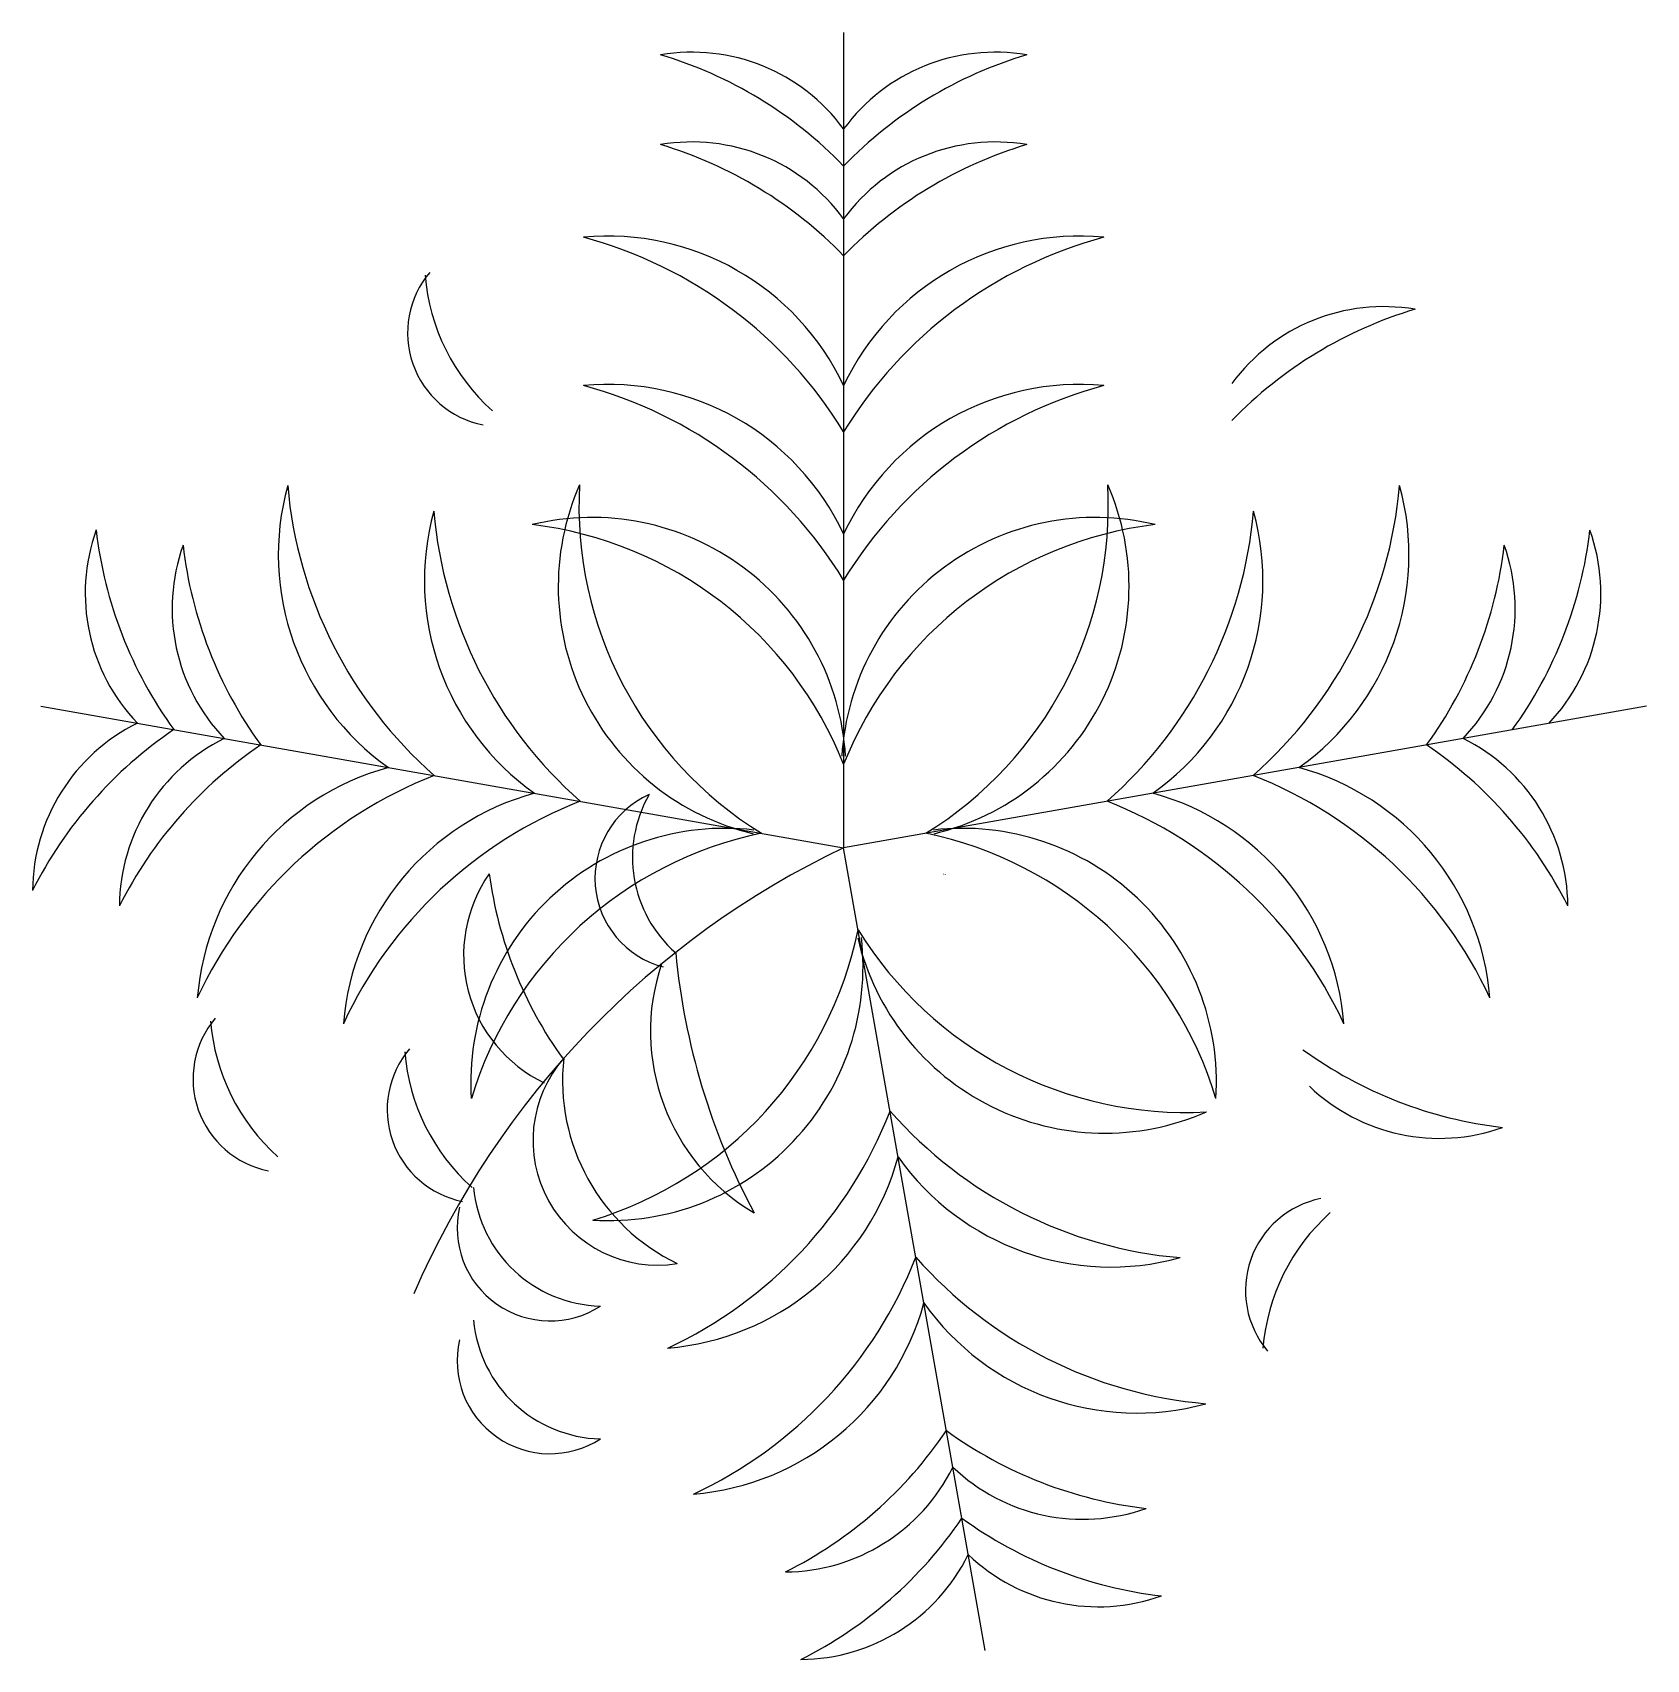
# Model space of a CAD drawing. Extents: x 17498 to 18389, y 9767 to 10665.
import ezdxf

# ---------------------------------------------------------------- set-up
doc = ezdxf.new("R2010")
doc.units = 0
doc.header["$MEASUREMENT"] = 0
doc.layers.get('0').update_dxf_attribs({"linetype": 'CONTINUOUS'})

msp = doc.modelspace()

# ---------------------------------------------------------------- linework, layer by layer
at = {"color": 2}
for p in [(17945.42, 10664.83), (17502.26, 10292.97), (18388.59, 10292.97), (18023.56, 9771.66)]:
    msp.add_line(p, (17945.42, 10214.83), dxfattribs=at)
for centre, radius, start, end in [((17861.71, 10550.12), 103.86, 36.28997, 99.62433), ((17777.47, 10428.51), 233.78, 44.07628, 73.37936), ((18029.14, 10550.12), 103.86, 80.37567, 143.71003), ((18113.38, 10428.51), 233.78, 106.62064, 135.92372), ((17861.71, 10500.55), 103.86, 36.28997, 99.62433), ((17777.47, 10378.94), 233.78, 44.07628, 73.37936), ((18029.14, 10500.55), 103.86, 80.37567, 143.71003), ((18113.38, 10378.94), 233.78, 106.62064, 135.92372), ((17815.31, 10408.58), 143.85, 25.24891, 95.39371), ((17739.52, 10318.82), 241.15, 31.37119, 75.03657), ((18075.53, 10408.58), 143.85, 84.60629, 154.75109), ((18151.32, 10318.82), 241.15, 104.96343, 148.62881), ((17756.48, 10498.99), 51.77, 139.742, 258.74753), ((17826.58, 10539.94), 112.57, 184.61802, 228.21064), ((18243.48, 10409.65), 103.86, 80.37567, 143.71003), ((18327.71, 10288.04), 233.78, 106.62064, 135.92372), ((17815.31, 10326.72), 143.85, 25.24891, 95.39371), ((17739.52, 10236.96), 241.15, 31.37119, 75.03657), ((18075.53, 10326.72), 143.85, 84.60629, 154.75109), ((18151.32, 10236.96), 241.15, 104.96343, 148.62881), ((17777.21, 10376.61), 143.85, 164.60629, 234.75109), ((17878.76, 10435.66), 241.15, 184.96343, 228.62881), ((17928.1, 10358.97), 140.23, 156.36542, 256.57406), ((18011.45, 10403.39), 212.15, 176.81221, 238.33354), ((17879.39, 10403.39), 212.15, 301.66646, 3.18779), ((17962.75, 10358.97), 140.23, 283.42594, 23.63458), ((18012.08, 10435.66), 241.15, 311.37119, 355.03657), ((18113.64, 10376.61), 143.85, 305.24891, 15.39371), ((17857.82, 10362.39), 143.85, 164.60629, 234.75109), ((17959.38, 10421.44), 241.15, 184.96343, 228.62881), ((17931.47, 10421.44), 241.15, 311.37119, 355.03657), ((18033.02, 10362.39), 143.85, 305.24891, 15.39371), ((17806.48, 10256.92), 140.23, 3.42594, 103.63458), ((17748.26, 10182.54), 212.15, 21.66646, 83.18779), ((18084.37, 10256.92), 140.23, 76.36542, 176.57406), ((18142.59, 10182.54), 212.15, 96.81221, 158.33354), ((17630.61, 10355.35), 103.86, 160.37567, 223.71003), ((17765, 10417.18), 233.78, 186.62064, 215.92372), ((18125.17, 10417.06), 233.78, 324.07628, 353.37936), ((18259.56, 10355.23), 103.86, 316.28997, 19.62433), ((17678.58, 10346.89), 103.86, 160.37567, 223.71003), ((17812.97, 10408.73), 233.78, 186.62064, 215.92372), ((18077.88, 10408.73), 233.78, 324.07628, 353.37936), ((18212.27, 10346.89), 103.86, 316.28997, 19.62433), ((17601.53, 10190.45), 103.86, 116.28997, 179.62433), ((17706.67, 10086.38), 233.78, 124.07628, 153.37936), ((17649.5, 10182), 103.86, 116.28997, 179.62433), ((18241.35, 10182), 103.86, 0.37567, 63.71003), ((17754.64, 10077.92), 233.78, 124.07628, 153.37936), ((18136.21, 10077.92), 233.78, 26.62064, 55.92372), ((17732.02, 10120.34), 143.85, 105.24891, 175.39371), ((18158.82, 10120.34), 143.85, 4.60629, 74.75109), ((17807.26, 10030.11), 241.15, 111.37119, 155.03657), ((18083.59, 10030.11), 241.15, 24.96343, 68.62881), ((17812.63, 10106.12), 143.85, 105.24891, 175.39371), ((17887.87, 10015.9), 241.15, 111.37119, 155.03657), ((17858.79, 10197.96), 50.65, 114.22575, 255.12788), ((17899.07, 10209.52), 70.2, 150.43977, 228.66943), ((18002.98, 10015.9), 241.15, 24.96343, 68.62881), ((18078.21, 10106.12), 143.85, 4.60629, 74.75109), ((17879.84, 10085.3), 140.23, 83.42594, 183.63458), ((17942.98, 10015.05), 212.15, 101.66646, 163.18779), ((17947.87, 10015.05), 212.15, 16.81221, 78.33354), ((18011, 10085.3), 140.23, 356.36542, 96.57406), ((18154.54, 9775.95), 486.15, 115.47721, 156.6585), ((17813.86, 10155.6), 78.22, 144.98654, 244.40339), ((17972.83, 10230.14), 225, 187.57587, 215.89417), ((17745.65, 10212.38), 212.15, 286.81221, 348.33354), ((18133.99, 10280.86), 212.15, 211.66646, 273.18779), ((17815.9, 10149.25), 140.23, 266.36542, 6.57406), ((18089.56, 10197.5), 140.23, 193.42594, 293.63458), ((17955.35, 10113.6), 116.56, 161.44767, 239.36723), ((18231.16, 10192.58), 380.13, 185.40074, 208.13904), ((17638.03, 10087.24), 51.77, 139.742, 258.74753), ((17708.13, 10128.2), 112.57, 184.61802, 228.21064), ((17745.2, 10070.32), 51.77, 139.742, 258.74753), ((17815.3, 10111.27), 112.57, 184.61802, 228.21064), ((17842.82, 10053.3), 68.91, 138.87442, 278.97626), ((17902.7, 10086.39), 112.46, 173.75364, 244.09705), ((18336.12, 10292.65), 233.78, 234.07628, 263.37936), ((18274.28, 10158.26), 103.86, 226.28997, 289.62433), ((17746.5, 10157.27), 241.15, 294.96343, 338.62881), ((18152.04, 10228.78), 241.15, 221.37119, 265.03657), ((17836.72, 10082.04), 143.85, 274.60629, 344.75109), ((18092.99, 10127.23), 143.85, 215.24891, 285.39371), ((17812.89, 10033.85), 72.04, 185.18449, 268.65396), ((17783.37, 10004.93), 51.31, 167.05775, 302.85325), ((18218.99, 9970.42), 51.77, 101.25247, 220.258), ((18289.09, 9929.46), 112.57, 131.78936, 175.38198), ((17760.71, 10076.66), 241.15, 294.96343, 338.62881), ((18166.25, 10148.17), 241.15, 221.37119, 265.03657), ((17850.93, 10001.43), 143.85, 274.60629, 344.75109), ((18107.2, 10046.61), 143.85, 215.24891, 285.39371), ((17812.89, 9960.53), 72.04, 185.18449, 268.65396), ((17783.37, 9931.61), 51.31, 167.05775, 302.85325), ((17808.52, 10024.04), 233.78, 296.62064, 325.92372), ((18139.32, 10082.37), 233.78, 234.07628, 263.37936), ((17912.59, 9918.9), 103.86, 270.37567, 333.71003), ((18077.49, 9947.98), 103.86, 226.28997, 289.62433), ((17817.04, 9975.74), 233.78, 296.62064, 325.92372), ((18147.84, 10034.06), 233.78, 234.07628, 263.37936), ((17921.11, 9870.6), 103.86, 270.37567, 333.71003), ((18086, 9899.67), 103.86, 226.28997, 289.62433)]:
    msp.add_arc(centre, radius, start, end, dxfattribs=at)

# ---------------------------------------------------------------- texts
at = {"color": 2, "width": 0.8, "flags": 9}
for tag in ['YSIZE', 'XSIZE']:
    msp.add_attdef(tag, (18000, 10200), '900', height=0.5, dxfattribs=at)

doc.saveas('drawing.dxf')
